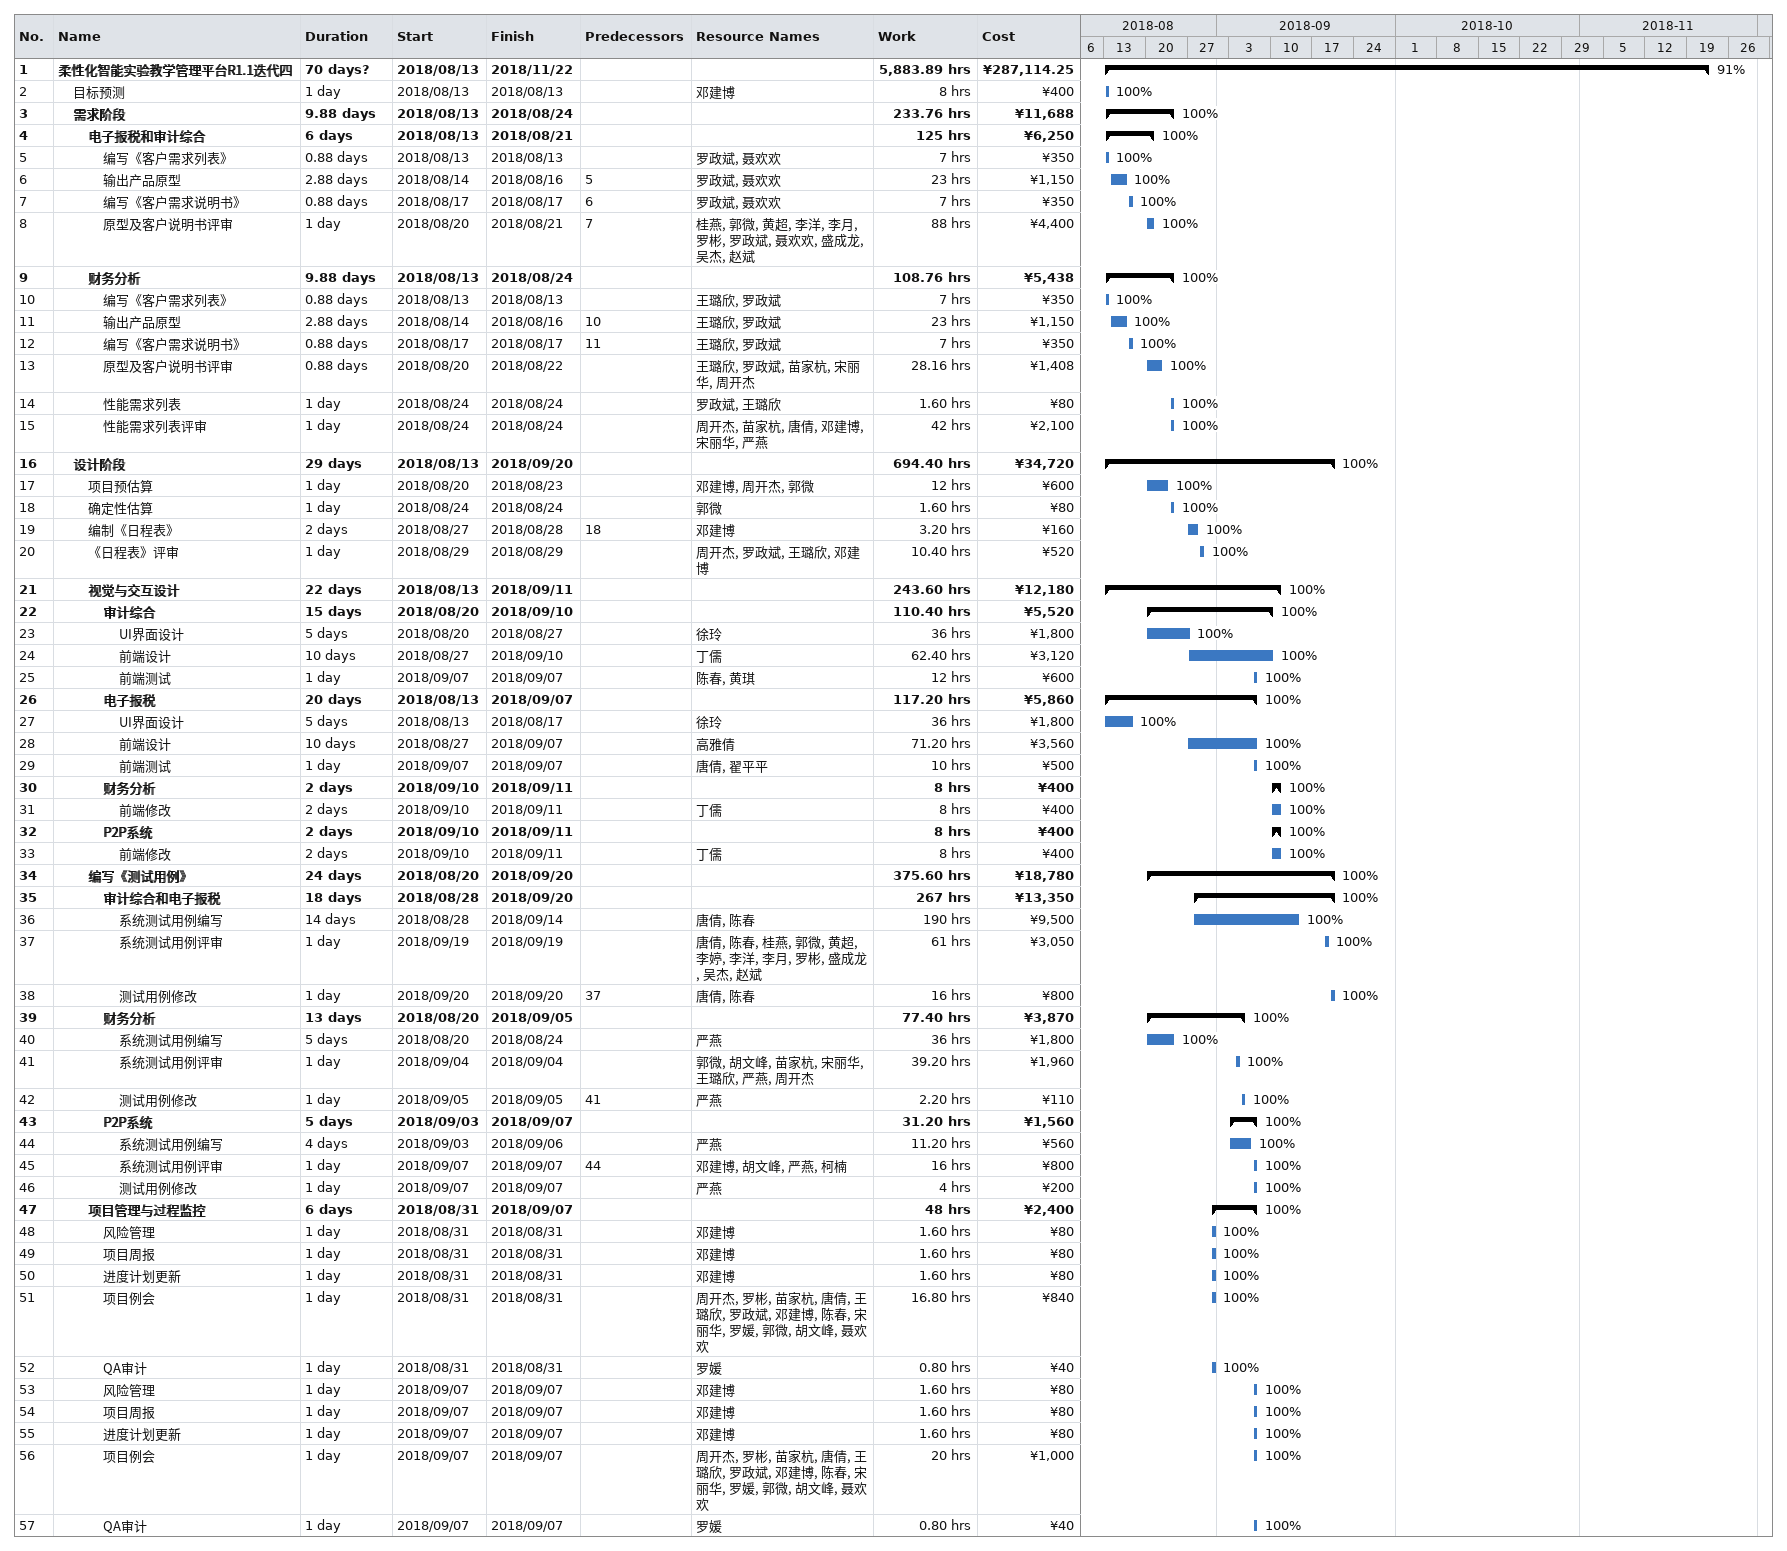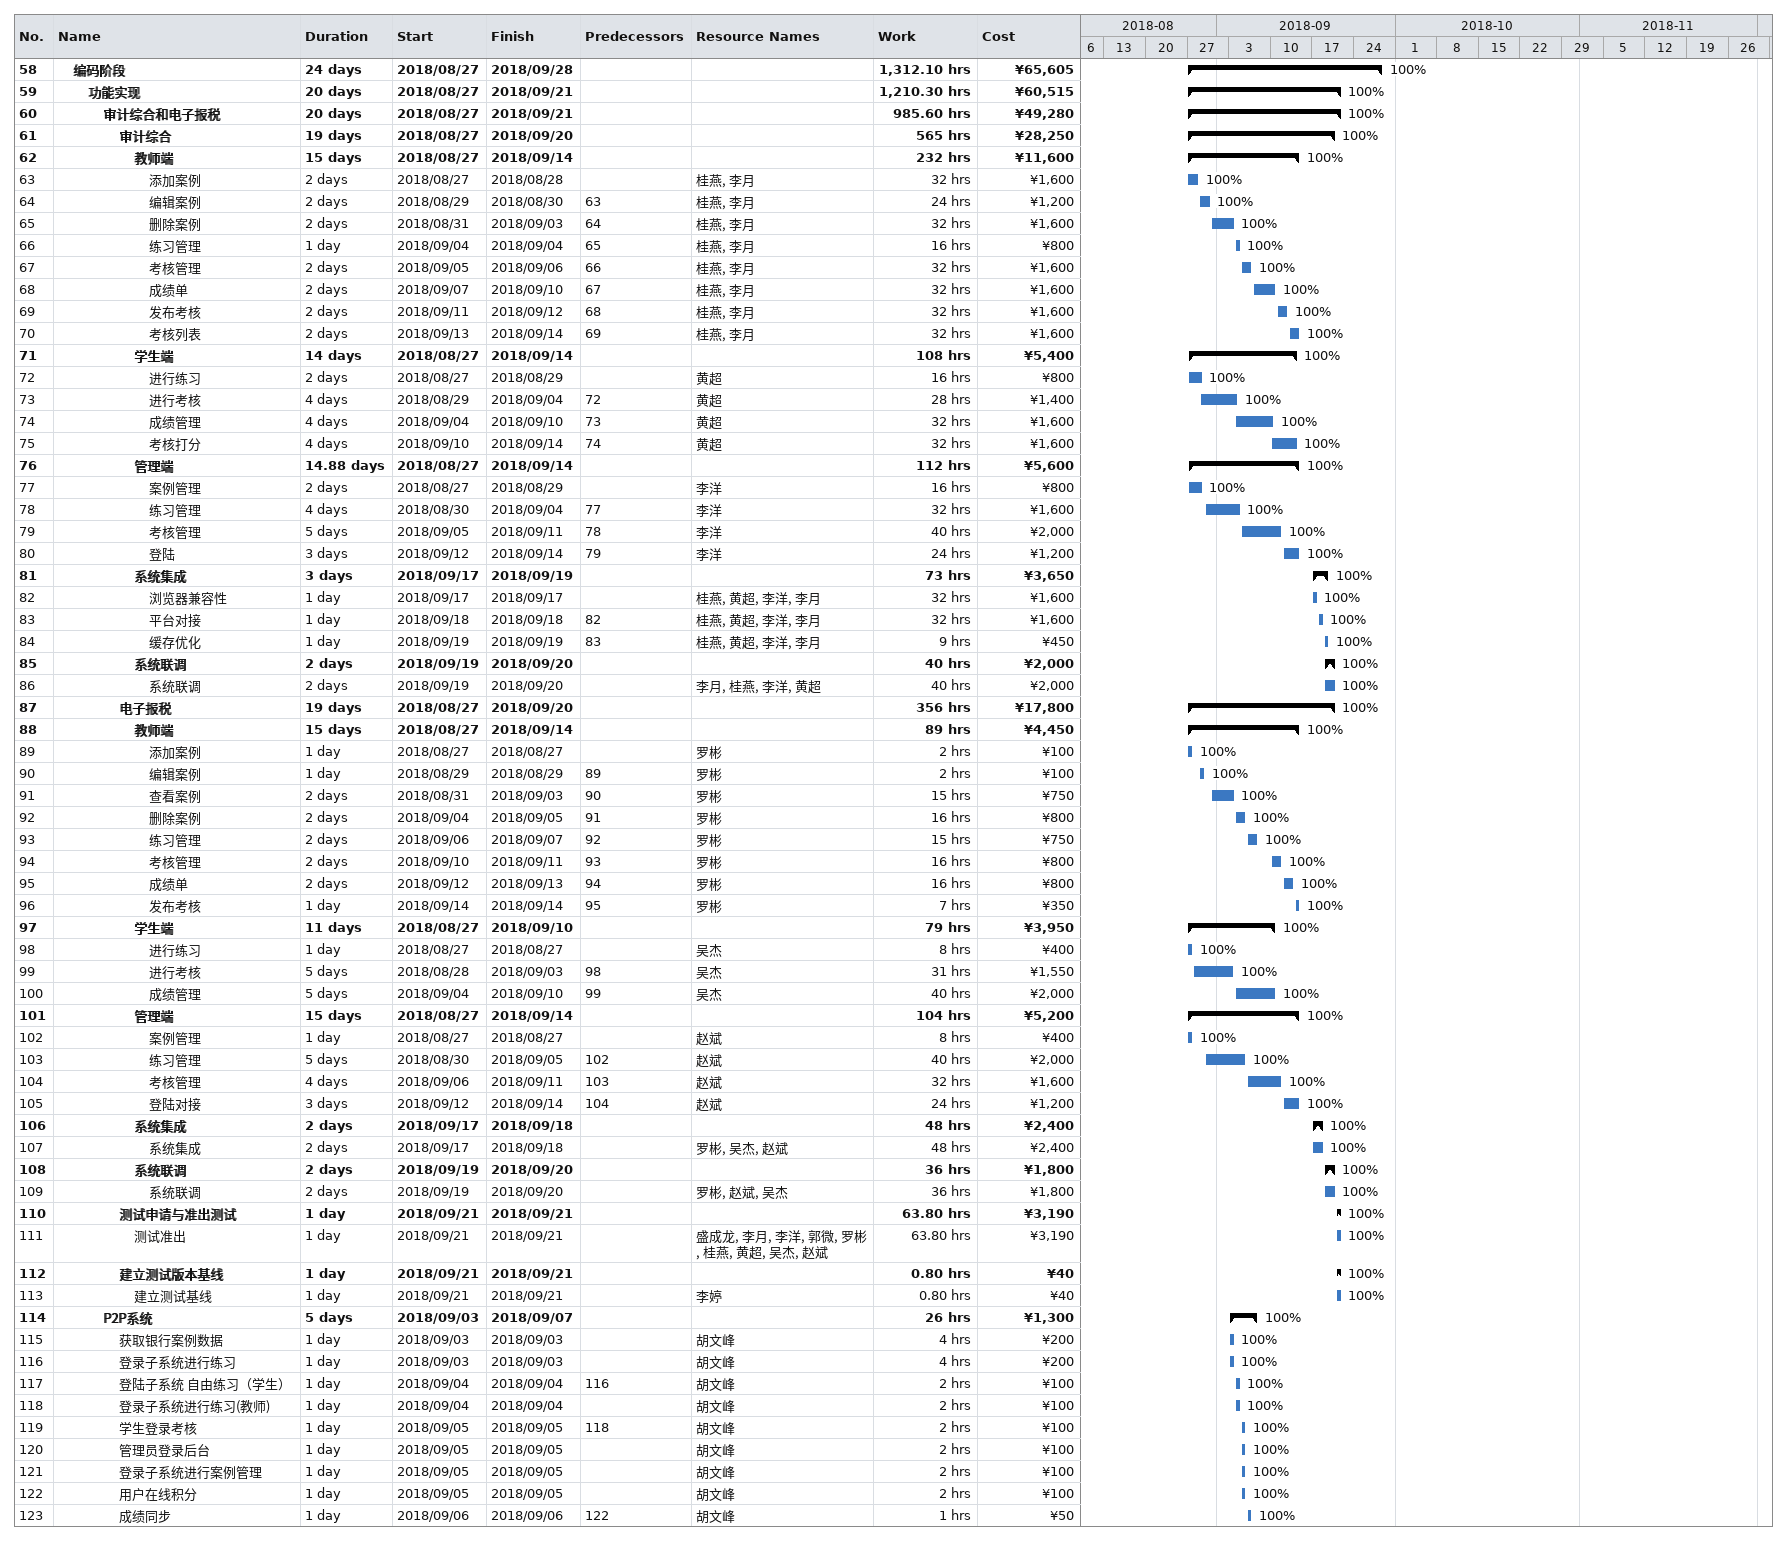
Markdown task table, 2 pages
| ID | Level | Task | Duration | Start | Finish | Predecessors | Resources | % complete | Work (h) | Cost (¥) |
|---|---|---|---|---|---|---|---|---|---|---|
| 1 | 1 | **柔性化智能实验教学管理平台R1.1迭代四** | 70d? | 2018-08-13 | 2018-11-22 |  |  | 91 | 5883.89 | 287114.25 |
| 2 | 2 | 目标预测 | 1d | 2018-08-13 | 2018-08-13 |  | 邓建博 | 100 | 8 | 400 |
| 3 | 2 | **需求阶段** | 9.88d | 2018-08-13 | 2018-08-24 |  |  | 100 | 233.76 | 11688 |
| 4 | 3 | **电子报税和审计综合** | 6d | 2018-08-13 | 2018-08-21 |  |  | 100 | 125 | 6250 |
| 5 | 4 | 编写《客户需求列表》 | 0.88d | 2018-08-13 | 2018-08-13 |  | 罗政斌, 聂欢欢 | 100 | 7 | 350 |
| 6 | 4 | 输出产品原型 | 2.88d | 2018-08-14 | 2018-08-16 | 5 | 罗政斌, 聂欢欢 | 100 | 23 | 1150 |
| 7 | 4 | 编写《客户需求说明书》 | 0.88d | 2018-08-17 | 2018-08-17 | 6 | 罗政斌, 聂欢欢 | 100 | 7 | 350 |
| 8 | 4 | 原型及客户说明书评审 | 1d | 2018-08-20 | 2018-08-21 | 7 | 桂燕, 郭微, 黄超, 李洋, 李月, 罗彬, 罗政斌, 聂欢欢, 盛成龙, 吴杰, 赵斌 | 100 | 88 | 4400 |
| 9 | 3 | **财务分析** | 9.88d | 2018-08-13 | 2018-08-24 |  |  | 100 | 108.76 | 5438 |
| 10 | 4 | 编写《客户需求列表》 | 0.88d | 2018-08-13 | 2018-08-13 |  | 王璐欣, 罗政斌 | 100 | 7 | 350 |
| 11 | 4 | 输出产品原型 | 2.88d | 2018-08-14 | 2018-08-16 | 10 | 王璐欣, 罗政斌 | 100 | 23 | 1150 |
| 12 | 4 | 编写《客户需求说明书》 | 0.88d | 2018-08-17 | 2018-08-17 | 11 | 王璐欣, 罗政斌 | 100 | 7 | 350 |
| 13 | 4 | 原型及客户说明书评审 | 0.88d | 2018-08-20 | 2018-08-22 |  | 王璐欣, 罗政斌, 苗家杭, 宋丽华, 周开杰 | 100 | 28.16 | 1408 |
| 14 | 4 | 性能需求列表 | 1d | 2018-08-24 | 2018-08-24 |  | 罗政斌, 王璐欣 | 100 | 1.60 | 80 |
| 15 | 4 | 性能需求列表评审 | 1d | 2018-08-24 | 2018-08-24 |  | 周开杰, 苗家杭, 唐倩, 邓建博, 宋丽华, 严燕 | 100 | 42 | 2100 |
| 16 | 2 | **设计阶段** | 29d | 2018-08-13 | 2018-09-20 |  |  | 100 | 694.40 | 34720 |
| 17 | 3 | 项目预估算 | 1d | 2018-08-20 | 2018-08-23 |  | 邓建博, 周开杰, 郭微 | 100 | 12 | 600 |
| 18 | 3 | 确定性估算 | 1d | 2018-08-24 | 2018-08-24 |  | 郭微 | 100 | 1.60 | 80 |
| 19 | 3 | 编制《日程表》 | 2d | 2018-08-27 | 2018-08-28 | 18 | 邓建博 | 100 | 3.20 | 160 |
| 20 | 3 | 《日程表》评审 | 1d | 2018-08-29 | 2018-08-29 |  | 周开杰, 罗政斌, 王璐欣, 邓建博 | 100 | 10.40 | 520 |
| 21 | 3 | **视觉与交互设计** | 22d | 2018-08-13 | 2018-09-11 |  |  | 100 | 243.60 | 12180 |
| 22 | 4 | **审计综合** | 15d | 2018-08-20 | 2018-09-10 |  |  | 100 | 110.40 | 5520 |
| 23 | 5 | UI界面设计 | 5d | 2018-08-20 | 2018-08-27 |  | 徐玲 | 100 | 36 | 1800 |
| 24 | 5 | 前端设计 | 10d | 2018-08-27 | 2018-09-10 |  | 丁儒 | 100 | 62.40 | 3120 |
| 25 | 5 | 前端测试 | 1d | 2018-09-07 | 2018-09-07 |  | 陈春, 黄琪 | 100 | 12 | 600 |
| 26 | 4 | **电子报税** | 20d | 2018-08-13 | 2018-09-07 |  |  | 100 | 117.20 | 5860 |
| 27 | 5 | UI界面设计 | 5d | 2018-08-13 | 2018-08-17 |  | 徐玲 | 100 | 36 | 1800 |
| 28 | 5 | 前端设计 | 10d | 2018-08-27 | 2018-09-07 |  | 高雅倩 | 100 | 71.20 | 3560 |
| 29 | 5 | 前端测试 | 1d | 2018-09-07 | 2018-09-07 |  | 唐倩, 翟平平 | 100 | 10 | 500 |
| 30 | 4 | **财务分析** | 2d | 2018-09-10 | 2018-09-11 |  |  | 100 | 8 | 400 |
| 31 | 5 | 前端修改 | 2d | 2018-09-10 | 2018-09-11 |  | 丁儒 | 100 | 8 | 400 |
| 32 | 4 | **P2P系统** | 2d | 2018-09-10 | 2018-09-11 |  |  | 100 | 8 | 400 |
| 33 | 5 | 前端修改 | 2d | 2018-09-10 | 2018-09-11 |  | 丁儒 | 100 | 8 | 400 |
| 34 | 3 | **编写《测试用例》** | 24d | 2018-08-20 | 2018-09-20 |  |  | 100 | 375.60 | 18780 |
| 35 | 4 | **审计综合和电子报税** | 18d | 2018-08-28 | 2018-09-20 |  |  | 100 | 267 | 13350 |
| 36 | 5 | 系统测试用例编写 | 14d | 2018-08-28 | 2018-09-14 |  | 唐倩, 陈春 | 100 | 190 | 9500 |
| 37 | 5 | 系统测试用例评审 | 1d | 2018-09-19 | 2018-09-19 |  | 唐倩, 陈春, 桂燕, 郭微, 黄超, 李婷, 李洋, 李月, 罗彬, 盛成龙, 吴杰, 赵斌 | 100 | 61 | 3050 |
| 38 | 5 | 测试用例修改 | 1d | 2018-09-20 | 2018-09-20 | 37 | 唐倩, 陈春 | 100 | 16 | 800 |
| 39 | 4 | **财务分析** | 13d | 2018-08-20 | 2018-09-05 |  |  | 100 | 77.40 | 3870 |
| 40 | 5 | 系统测试用例编写 | 5d | 2018-08-20 | 2018-08-24 |  | 严燕 | 100 | 36 | 1800 |
| 41 | 5 | 系统测试用例评审 | 1d | 2018-09-04 | 2018-09-04 |  | 郭微, 胡文峰, 苗家杭, 宋丽华, 王璐欣, 严燕, 周开杰 | 100 | 39.20 | 1960 |
| 42 | 5 | 测试用例修改 | 1d | 2018-09-05 | 2018-09-05 | 41 | 严燕 | 100 | 2.20 | 110 |
| 43 | 4 | **P2P系统** | 5d | 2018-09-03 | 2018-09-07 |  |  | 100 | 31.20 | 1560 |
| 44 | 5 | 系统测试用例编写 | 4d | 2018-09-03 | 2018-09-06 |  | 严燕 | 100 | 11.20 | 560 |
| 45 | 5 | 系统测试用例评审 | 1d | 2018-09-07 | 2018-09-07 | 44 | 邓建博, 胡文峰, 严燕, 柯楠 | 100 | 16 | 800 |
| 46 | 5 | 测试用例修改 | 1d | 2018-09-07 | 2018-09-07 |  | 严燕 | 100 | 4 | 200 |
| 47 | 3 | **项目管理与过程监控** | 6d | 2018-08-31 | 2018-09-07 |  |  | 100 | 48 | 2400 |
| 48 | 4 | 风险管理 | 1d | 2018-08-31 | 2018-08-31 |  | 邓建博 | 100 | 1.60 | 80 |
| 49 | 4 | 项目周报 | 1d | 2018-08-31 | 2018-08-31 |  | 邓建博 | 100 | 1.60 | 80 |
| 50 | 4 | 进度计划更新 | 1d | 2018-08-31 | 2018-08-31 |  | 邓建博 | 100 | 1.60 | 80 |
| 51 | 4 | 项目例会 | 1d | 2018-08-31 | 2018-08-31 |  | 周开杰, 罗彬, 苗家杭, 唐倩, 王璐欣, 罗政斌, 邓建博, 陈春, 宋丽华, 罗媛, 郭微, 胡文峰, 聂欢欢 | 100 | 16.80 | 840 |
| 52 | 4 | QA审计 | 1d | 2018-08-31 | 2018-08-31 |  | 罗媛 | 100 | 0.80 | 40 |
| 53 | 4 | 风险管理 | 1d | 2018-09-07 | 2018-09-07 |  | 邓建博 | 100 | 1.60 | 80 |
| 54 | 4 | 项目周报 | 1d | 2018-09-07 | 2018-09-07 |  | 邓建博 | 100 | 1.60 | 80 |
| 55 | 4 | 进度计划更新 | 1d | 2018-09-07 | 2018-09-07 |  | 邓建博 | 100 | 1.60 | 80 |
| 56 | 4 | 项目例会 | 1d | 2018-09-07 | 2018-09-07 |  | 周开杰, 罗彬, 苗家杭, 唐倩, 王璐欣, 罗政斌, 邓建博, 陈春, 宋丽华, 罗媛, 郭微, 胡文峰, 聂欢欢 | 100 | 20 | 1000 |
| 57 | 4 | QA审计 | 1d | 2018-09-07 | 2018-09-07 |  | 罗媛 | 100 | 0.80 | 40 |
| 58 | 2 | **编码阶段** | 24d | 2018-08-27 | 2018-09-28 |  |  | 100 | 1312.10 | 65605 |
| 59 | 3 | **功能实现** | 20d | 2018-08-27 | 2018-09-21 |  |  | 100 | 1210.30 | 60515 |
| 60 | 4 | **审计综合和电子报税** | 20d | 2018-08-27 | 2018-09-21 |  |  | 100 | 985.60 | 49280 |
| 61 | 5 | **审计综合** | 19d | 2018-08-27 | 2018-09-20 |  |  | 100 | 565 | 28250 |
| 62 | 6 | **教师端** | 15d | 2018-08-27 | 2018-09-14 |  |  | 100 | 232 | 11600 |
| 63 | 7 | 添加案例 | 2d | 2018-08-27 | 2018-08-28 |  | 桂燕, 李月 | 100 | 32 | 1600 |
| 64 | 7 | 编辑案例 | 2d | 2018-08-29 | 2018-08-30 | 63 | 桂燕, 李月 | 100 | 24 | 1200 |
| 65 | 7 | 删除案例 | 2d | 2018-08-31 | 2018-09-03 | 64 | 桂燕, 李月 | 100 | 32 | 1600 |
| 66 | 7 | 练习管理 | 1d | 2018-09-04 | 2018-09-04 | 65 | 桂燕, 李月 | 100 | 16 | 800 |
| 67 | 7 | 考核管理 | 2d | 2018-09-05 | 2018-09-06 | 66 | 桂燕, 李月 | 100 | 32 | 1600 |
| 68 | 7 | 成绩单 | 2d | 2018-09-07 | 2018-09-10 | 67 | 桂燕, 李月 | 100 | 32 | 1600 |
| 69 | 7 | 发布考核 | 2d | 2018-09-11 | 2018-09-12 | 68 | 桂燕, 李月 | 100 | 32 | 1600 |
| 70 | 7 | 考核列表 | 2d | 2018-09-13 | 2018-09-14 | 69 | 桂燕, 李月 | 100 | 32 | 1600 |
| 71 | 6 | **学生端** | 14d | 2018-08-27 | 2018-09-14 |  |  | 100 | 108 | 5400 |
| 72 | 7 | 进行练习 | 2d | 2018-08-27 | 2018-08-29 |  | 黄超 | 100 | 16 | 800 |
| 73 | 7 | 进行考核 | 4d | 2018-08-29 | 2018-09-04 | 72 | 黄超 | 100 | 28 | 1400 |
| 74 | 7 | 成绩管理 | 4d | 2018-09-04 | 2018-09-10 | 73 | 黄超 | 100 | 32 | 1600 |
| 75 | 7 | 考核打分 | 4d | 2018-09-10 | 2018-09-14 | 74 | 黄超 | 100 | 32 | 1600 |
| 76 | 6 | **管理端** | 14.88d | 2018-08-27 | 2018-09-14 |  |  | 100 | 112 | 5600 |
| 77 | 7 | 案例管理 | 2d | 2018-08-27 | 2018-08-29 |  | 李洋 | 100 | 16 | 800 |
| 78 | 7 | 练习管理 | 4d | 2018-08-30 | 2018-09-04 | 77 | 李洋 | 100 | 32 | 1600 |
| 79 | 7 | 考核管理 | 5d | 2018-09-05 | 2018-09-11 | 78 | 李洋 | 100 | 40 | 2000 |
| 80 | 7 | 登陆 | 3d | 2018-09-12 | 2018-09-14 | 79 | 李洋 | 100 | 24 | 1200 |
| 81 | 6 | **系统集成** | 3d | 2018-09-17 | 2018-09-19 |  |  | 100 | 73 | 3650 |
| 82 | 7 | 浏览器兼容性 | 1d | 2018-09-17 | 2018-09-17 |  | 桂燕, 黄超, 李洋, 李月 | 100 | 32 | 1600 |
| 83 | 7 | 平台对接 | 1d | 2018-09-18 | 2018-09-18 | 82 | 桂燕, 黄超, 李洋, 李月 | 100 | 32 | 1600 |
| 84 | 7 | 缓存优化 | 1d | 2018-09-19 | 2018-09-19 | 83 | 桂燕, 黄超, 李洋, 李月 | 100 | 9 | 450 |
| 85 | 6 | **系统联调** | 2d | 2018-09-19 | 2018-09-20 |  |  | 100 | 40 | 2000 |
| 86 | 7 | 系统联调 | 2d | 2018-09-19 | 2018-09-20 |  | 李月, 桂燕, 李洋, 黄超 | 100 | 40 | 2000 |
| 87 | 5 | **电子报税** | 19d | 2018-08-27 | 2018-09-20 |  |  | 100 | 356 | 17800 |
| 88 | 6 | **教师端** | 15d | 2018-08-27 | 2018-09-14 |  |  | 100 | 89 | 4450 |
| 89 | 7 | 添加案例 | 1d | 2018-08-27 | 2018-08-27 |  | 罗彬 | 100 | 2 | 100 |
| 90 | 7 | 编辑案例 | 1d | 2018-08-29 | 2018-08-29 | 89 | 罗彬 | 100 | 2 | 100 |
| 91 | 7 | 查看案例 | 2d | 2018-08-31 | 2018-09-03 | 90 | 罗彬 | 100 | 15 | 750 |
| 92 | 7 | 删除案例 | 2d | 2018-09-04 | 2018-09-05 | 91 | 罗彬 | 100 | 16 | 800 |
| 93 | 7 | 练习管理 | 2d | 2018-09-06 | 2018-09-07 | 92 | 罗彬 | 100 | 15 | 750 |
| 94 | 7 | 考核管理 | 2d | 2018-09-10 | 2018-09-11 | 93 | 罗彬 | 100 | 16 | 800 |
| 95 | 7 | 成绩单 | 2d | 2018-09-12 | 2018-09-13 | 94 | 罗彬 | 100 | 16 | 800 |
| 96 | 7 | 发布考核 | 1d | 2018-09-14 | 2018-09-14 | 95 | 罗彬 | 100 | 7 | 350 |
| 97 | 6 | **学生端** | 11d | 2018-08-27 | 2018-09-10 |  |  | 100 | 79 | 3950 |
| 98 | 7 | 进行练习 | 1d | 2018-08-27 | 2018-08-27 |  | 吴杰 | 100 | 8 | 400 |
| 99 | 7 | 进行考核 | 5d | 2018-08-28 | 2018-09-03 | 98 | 吴杰 | 100 | 31 | 1550 |
| 100 | 7 | 成绩管理 | 5d | 2018-09-04 | 2018-09-10 | 99 | 吴杰 | 100 | 40 | 2000 |
| 101 | 6 | **管理端** | 15d | 2018-08-27 | 2018-09-14 |  |  | 100 | 104 | 5200 |
| 102 | 7 | 案例管理 | 1d | 2018-08-27 | 2018-08-27 |  | 赵斌 | 100 | 8 | 400 |
| 103 | 7 | 练习管理 | 5d | 2018-08-30 | 2018-09-05 | 102 | 赵斌 | 100 | 40 | 2000 |
| 104 | 7 | 考核管理 | 4d | 2018-09-06 | 2018-09-11 | 103 | 赵斌 | 100 | 32 | 1600 |
| 105 | 7 | 登陆对接 | 3d | 2018-09-12 | 2018-09-14 | 104 | 赵斌 | 100 | 24 | 1200 |
| 106 | 6 | **系统集成** | 2d | 2018-09-17 | 2018-09-18 |  |  | 100 | 48 | 2400 |
| 107 | 7 | 系统集成 | 2d | 2018-09-17 | 2018-09-18 |  | 罗彬, 吴杰, 赵斌 | 100 | 48 | 2400 |
| 108 | 6 | **系统联调** | 2d | 2018-09-19 | 2018-09-20 |  |  | 100 | 36 | 1800 |
| 109 | 7 | 系统联调 | 2d | 2018-09-19 | 2018-09-20 |  | 罗彬, 赵斌, 吴杰 | 100 | 36 | 1800 |
| 110 | 5 | **测试申请与准出测试** | 1d | 2018-09-21 | 2018-09-21 |  |  | 100 | 63.80 | 3190 |
| 111 | 6 | 测试准出 | 1d | 2018-09-21 | 2018-09-21 |  | 盛成龙, 李月, 李洋, 郭微, 罗彬, 桂燕, 黄超, 吴杰, 赵斌 | 100 | 63.80 | 3190 |
| 112 | 5 | **建立测试版本基线** | 1d | 2018-09-21 | 2018-09-21 |  |  | 100 | 0.80 | 40 |
| 113 | 6 | 建立测试基线 | 1d | 2018-09-21 | 2018-09-21 |  | 李婷 | 100 | 0.80 | 40 |
| 114 | 4 | **P2P系统** | 5d | 2018-09-03 | 2018-09-07 |  |  | 100 | 26 | 1300 |
| 115 | 5 | 获取银行案例数据 | 1d | 2018-09-03 | 2018-09-03 |  | 胡文峰 | 100 | 4 | 200 |
| 116 | 5 | 登录子系统进行练习 | 1d | 2018-09-03 | 2018-09-03 |  | 胡文峰 | 100 | 4 | 200 |
| 117 | 5 | 登陆子系统 自由练习（学生） | 1d | 2018-09-04 | 2018-09-04 | 116 | 胡文峰 | 100 | 2 | 100 |
| 118 | 5 | 登录子系统进行练习(教师) | 1d | 2018-09-04 | 2018-09-04 |  | 胡文峰 | 100 | 2 | 100 |
| 119 | 5 | 学生登录考核 | 1d | 2018-09-05 | 2018-09-05 | 118 | 胡文峰 | 100 | 2 | 100 |
| 120 | 5 | 管理员登录后台 | 1d | 2018-09-05 | 2018-09-05 |  | 胡文峰 | 100 | 2 | 100 |
| 121 | 5 | 登录子系统进行案例管理 | 1d | 2018-09-05 | 2018-09-05 |  | 胡文峰 | 100 | 2 | 100 |
| 122 | 5 | 用户在线积分 | 1d | 2018-09-05 | 2018-09-05 |  | 胡文峰 | 100 | 2 | 100 |
| 123 | 5 | 成绩同步 | 1d | 2018-09-06 | 2018-09-06 | 122 | 胡文峰 | 100 | 1 | 50 |
